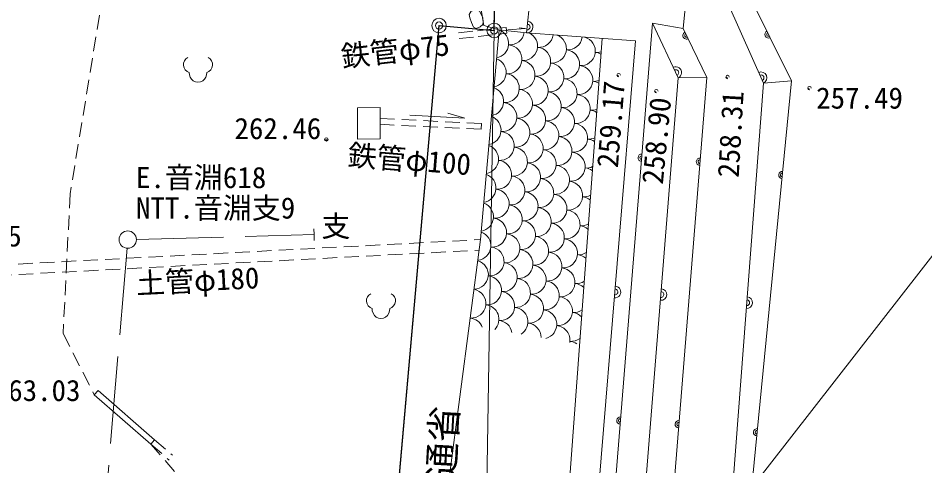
# Model space of a CAD drawing. Units: millimetres, scale not verified. Extents: x 4813 to 205063, y 5162 to 143662.
# Drawn here: x 139294 to 154932, y 94556 to 102274 of the extents above; entities that cross this region are included whole.
import ezdxf
from ezdxf.enums import TextEntityAlignment as Align

# ---------------------------------------------------------------- set-up
doc = ezdxf.new("R2010")
doc.units = ezdxf.units.MM
doc.header["$LTSCALE"] = 250
doc.header["$PDMODE"] = 32
doc.header["$PDSIZE"] = 125
doc.linetypes.add('DASHED', pattern=[7.5, 6, -1.5])
doc.linetypes.add('USER6', pattern=[1.5, 1, -0.5])
for name, color, linetype, lineweight in [('プロットマーク', 5, 'Continuous', 13), ('汎用Layer', 7, 'Continuous', 13), ('独標2', 7, 'Continuous', 13), ('現況2', 7, 'Continuous', 13), ('登記情報', 5, 'Continuous', 13), ('結線', 5, 'Continuous', 13)]:
    doc.layers.add(name, color=color, linetype=linetype, lineweight=lineweight)
doc.styles.add('ＭＳ ゴシック', font='')
doc.styles.get('ＭＳ ゴシック').set_extended_font_data('MS Gothic')

msp = doc.modelspace()

# ---------------------------------------------------------------- hatches: boundary and pattern name
at = {"layer": '独標2'}
for points in [[(149621.5, 101292, 0.41421), (149651.5, 101262, 0.41421)], [(151500.1, 101258.4, 0.41421), (151530.1, 101228.4, 0.41421)], [(152912, 101066.6, 0.41421), (152942, 101036.6, 0.41421)], [(150270.6, 101014.8, 0.41421), (150300.6, 100984.8, 0.41421)]]:
    msp.add_hatch(color=256, dxfattribs=at).paths.add_polyline_path(points)
h = msp.add_hatch(color=256, dxfattribs=at)
edge = h.paths.add_edge_path()
edge.add_ellipse((144610.4, 100183.3), major_axis=(29, -7.8), ratio=1, start_angle=-165, end_angle=15)

# ---------------------------------------------------------------- linework, layer by layer
at = {"layer": 'プロットマーク'}
for centre in [(146554.2, 102146.3), (147504.9, 102063.4)]:
    msp.add_circle(centre, 125, dxfattribs=at)
for p in [(146554.2, 102146.3), (147504.9, 102063.4)]:
    msp.add_point(p, dxfattribs=at)
at = {"layer": '汎用Layer', "color": 1, "lineweight": 25}
msp.add_lwpolyline([(143832.7, 47638.2), (143793.2, 49441.3), (143668.7, 55176.3), (142157.5, 55180), (142160.3, 56800.1), (143660.3, 56797.3), (143668.6, 62836.3), (144227.8, 70982.5), (144535.1, 75512.4), (144726.7, 78336.5), (145004.6, 82434.4), (145357.8, 87384.7), (145817.5, 93819.7), (146554.2, 102146.3), (147504.9, 102063.4), (147627.6, 109710.3)], dxfattribs=at)
at = {"layer": '独標2'}
for points in [[(149621.5, 101292, 0.41421), (149651.5, 101262, 0.41421)], [(151500.1, 101258.4, 0.41421), (151530.1, 101228.4, 0.41421)], [(152912, 101066.6, 0.41421), (152942, 101036.6, 0.41421)], [(150270.6, 101014.8, 0.41421), (150300.6, 100984.8, 0.41421)]]:
    msp.add_lwpolyline(points, format="xyb", close=True, dxfattribs=at)
for centre, start, end in [((149651.5, 101292), 0, 180), ((151530.1, 101258.4), 0, 180), ((150300.6, 101014.8), 0, 180), ((152942, 101066.6), 0, 180), ((144610.4, 100183.3), 360, 180), ((144610.4, 100183.3), 180, 360)]:
    msp.add_arc(centre, 30, start, end, dxfattribs=at)
at = {"layer": '現況2'}
for p, q in [((149092.2, 111664.6), (148062.4, 102023.8)), ((150943.9, 103864.6), (150764.7, 102095.9)), ((147232.3, 102718.3), (147325.4, 102149.1)), ((147589.5, 102073.1), (147325.4, 102149.1)), ((149515, 93279.6), (150236.3, 102188.4)), ((147589.5, 102073.1), (147271.4, 98456.3)), ((147589.5, 102073.1), (148062.4, 102023.8)), ((147711.5, 102113.8), (147722.8, 102014.4)), ((148062.4, 102023.8), (149944.3, 101881.6)), ((147304.1, 74019.9), (149365.1, 101924)), ((149944.3, 101881.6), (148308.6, 82055.1)), ((150679.5, 101245.3), (151170.6, 101252.3)), ((152148.1, 101154.4), (152633.1, 101190.9)), ((147284.5, 100457.6), (147279.5, 100357.7)), ((146736.3, 94390), (147271.4, 98456.3)), ((140607.3, 95781.8), (141581.9, 94931.9)), ((140673, 95857.2), (141647.6, 95007.3))]:
    msp.add_line(p, q, dxfattribs=at)
at = {"layer": '現況2', "linetype": 'USER6'}
for p, q in [((146888.2, 102020), (147214.7, 102057.2)), ((147214.7, 102057.2), (147711.5, 102113.8)), ((147226, 101957.8), (147722.8, 102014.4)), ((146899.5, 101920.7), (147226, 101957.8)), ((147284.5, 100457.6), (145537.6, 100543.9)), ((147279.5, 100357.7), (145538.2, 100443.8)), ((138921, 98015.6), (147271.4, 98456.3)), ((138930.5, 97835.8), (147247.5, 98274.8)), ((140607.3, 95781.8), (140673, 95857.2)), ((141581.9, 94931.9), (141647.6, 95007.3)), ((141581.9, 94931.9), (141899.6, 94654.8)), ((141647.6, 95007.3), (141955.1, 94739.1))]:
    msp.add_line(p, q, dxfattribs=at)
at = {"layer": '現況2', "linetype": 'DASHED'}
for p, q in [((141335, 98460.4), (144399, 98543.3)), ((144399, 98543.3), (144396.3, 98643.3)), ((144399, 98543.3), (144401.7, 98443.3)), ((141172.5, 98306.9), (140230.7, 87105.6))]:
    msp.add_line(p, q, dxfattribs=at)
at = {"layer": '現況2'}
for points in [[(151454.5, 92023.4), (152148.1, 101154.4), (150943.9, 103864.6), (151506.2, 103471.3), (152633.1, 101190.9), (151728.9, 91973.2), (150883.5, 82988.7)], [(150236.3, 102188.4), (150679.5, 101245.3), (149949, 92123.7)], [(150236.3, 102188.4), (150764.7, 102095.9), (151170.6, 101252.3), (150427.6, 92037.1)], [(147741.1, 102070.2), (148044.6, 102097.1), (147934.5, 102109.2)], [(146049.5, 100602.8), (146997.7, 100547.2), (146705, 100635)]]:
    msp.add_lwpolyline(points, dxfattribs=at)
at = {"layer": '現況2', "linetype": 'USER6'}
for points in [[(143874.6, 103818.3), (141748.4, 103779.1), (140818.8, 103063.4), (140192.3, 99248.3), (140070, 96836.5), (140607.3, 95781.8)], [(141581.9, 94931.9), (142476, 93904.1), (144029.3, 92288.2), (144308, 90517.1), (144283.1, 87968.6), (146535.1, 87772)]]:
    msp.add_lwpolyline(points, dxfattribs=at)
at = {"layer": '現況2'}
for points in [[(147251.3, 102397), (147193.8, 102415.9), (147106.6, 102392.9), (147075.2, 102338), (147081.8, 102280.2), (147111.5, 102197.7), (147145.8, 102116.4), (147195.2, 102094.8), (147262.2, 102126.4), (147310.7, 102165.6), (147316.7, 102210.6), (147310.1, 102278.7), (147283.7, 102333.4)], [(145539.8, 100191.3), (145536.5, 100731.1), (145144.5, 100728.7), (145147.8, 100188.9)]]:
    msp.add_lwpolyline(points, close=True, dxfattribs=at)
msp.add_circle((141185.1, 98456.4), 150, dxfattribs=at)
for centre, radius, start, end in [((148073, 102123.2), 100, 263.90306, 83.90306), ((148073, 102123.2), 50, 263.90306, 83.90306), ((147504.5, 101836.6), 250, 279.79333, 70.15562), ((147775.4, 102063.8), 250, 264.97447, 351.76086), ((148002.5, 101792.8), 250, 264.97447, 65.59358), ((148273.5, 102020), 250, 264.97447, 352.80083), ((148500.6, 101749), 250, 264.97447, 69.77654), ((150822.8, 101975.2), 63.2, 115.69331, 295.69447), ((150822.8, 101975.2), 31.6, 115.6946, 295.69318), ((152235.9, 101994.7), 63.2, 116.29735, 296.29735), ((152235.9, 101994.7), 31.6, 116.29735, 296.29735), ((147731.6, 101565.7), 250, 264.9746, 84.97434), ((148771.6, 101976.2), 250, 264.97447, 354.08946), ((148998.7, 101705.2), 250, 264.97447, 75.51516), ((148229.7, 101521.9), 250, 264.9746, 84.97434), ((148727.8, 101478.1), 250, 264.97407, 84.97487), ((149269.6, 101932.4), 250, 264.97447, 288.31266), ((149225.8, 101434.3), 250, 61.4925, 84.97447), ((142282.5, 101471.2), 137.1, 116.40406, 254.79462), ((142510.6, 101471.2), 137.1, 285.20538, 63.59594), ((147460.7, 101338.5), 250, 279.79333, 70.15562), ((147958.7, 101294.7), 250, 264.97447, 84.97447), ((148456.8, 101250.9), 250, 264.97447, 84.97447), ((142396.5, 101320.2), 151.2, 172.84733, 7.15267), ((148954.9, 101207.1), 250, 264.97447, 84.97447), ((150637, 101335.8), 100, 295.17104, 115.17104), ((150637, 101335.8), 50, 295.17104, 115.17104), ((152107.5, 101245.8), 100, 293.95557, 113.95557), ((147687.8, 101067.6), 250, 264.97405, 84.97489), ((148185.9, 101023.8), 250, 264.97447, 84.97447), ((148684, 100980), 250, 264.9746, 84.97434), ((149225.8, 101434.3), 250, 264.97447, 290.05937), ((149182, 100936.2), 250, 59.72141, 84.97447), ((152107.5, 101245.8), 50, 293.95557, 113.95557), ((147416.9, 100840.5), 250, 279.79333, 70.15562), ((147914.9, 100796.7), 250, 264.97447, 84.97447), ((148413, 100752.9), 250, 264.97447, 84.97447), ((148911.1, 100709.1), 250, 264.97447, 84.97447), ((147644, 100569.5), 250, 264.97447, 84.97447), ((148142.1, 100525.7), 250, 264.97405, 84.97489), ((148640.2, 100481.9), 250, 264.9746, 84.97434), ((147373.1, 100342.4), 250, 279.79333, 70.15562), ((149182, 100936.2), 250, 264.97447, 291.83045), ((149138.2, 100438.1), 250, 57.92314, 84.97447), ((147871.1, 100298.6), 250, 264.97447, 84.97447), ((148369.2, 100254.8), 250, 264.97447, 84.97447), ((148867.3, 100211), 250, 264.97447, 84.97447), ((147600.2, 100071.5), 250, 264.9746, 84.97434), ((148098.3, 100027.7), 250, 264.9746, 84.97434), ((148596.4, 99983.9), 250, 264.97407, 84.97487), ((149138.2, 100438.1), 250, 264.97447, 293.62873), ((149094.4, 99940.1), 250, 56.09452, 84.97447), ((147329.3, 99844.3), 250, 279.79333, 70.15562), ((147827.3, 99800.5), 250, 264.97447, 84.97447), ((148325.4, 99756.7), 250, 264.97447, 84.97447), ((148823.5, 99712.9), 250, 264.97447, 84.97447), ((150048.5, 99868.4), 63.2, 85.37061, 265.37061), ((147556.4, 99573.4), 250, 264.97447, 84.97447), ((148054.5, 99529.6), 250, 264.97447, 84.97447), ((150048.5, 99868.4), 31.6, 85.36944, 265.37179), ((151053.4, 99799), 63.2, 85.3909, 265.39015), ((151053.4, 99799), 31.6, 85.39052, 265.39052), ((148552.6, 99485.8), 250, 264.9746, 84.97434), ((149094.4, 99940.1), 250, 264.97447, 295.45735), ((149050.6, 99442), 250, 54.232, 84.97447), ((152474.1, 99570.3), 63.2, 84.39777, 264.39777), ((147285.5, 99346.2), 250, 279.79333, 70.15562), ((147783.5, 99302.4), 250, 264.97447, 84.97447), ((148281.6, 99258.6), 250, 264.97447, 84.97447), ((148779.7, 99214.8), 250, 264.97447, 84.97447), ((152474.1, 99570.3), 31.6, 84.39659, 264.39896), ((147512.6, 99075.3), 250, 264.9746, 84.97434), ((148010.7, 99031.5), 250, 264.97405, 84.97489), ((148508.8, 98987.7), 250, 264.97405, 84.97489), ((149050.6, 99442), 250, 264.97447, 297.31987), ((149006.8, 98943.9), 250, 52.33153, 84.97447), ((147241.7, 98848.2), 250, 279.79333, 70.15562), ((147739.7, 98804.4), 250, 264.97447, 84.97447), ((148237.8, 98760.6), 250, 264.97447, 84.97447), ((148735.9, 98716.8), 250, 264.97447, 84.97447), ((147468.8, 98577.2), 250, 264.97405, 84.97489), ((147966.9, 98533.4), 250, 264.97466, 84.97429), ((148465, 98489.6), 250, 264.97447, 84.97447), ((149006.8, 98943.9), 250, 264.97447, 299.22034), ((148963, 98445.8), 250, 50.38846, 84.97447), ((147197.9, 98350.1), 250, 276.16391, 70.15562), ((147695.9, 98306.3), 250, 264.97447, 84.97447), ((148194, 98262.5), 250, 264.97447, 84.97447), ((148692.1, 98218.7), 250, 264.97447, 84.97447), ((147425, 98079.1), 250, 264.97447, 84.97447), ((147923.1, 98035.3), 250, 264.97405, 84.97489), ((148421.2, 97991.5), 250, 264.9746, 84.97434), ((148963, 98445.8), 250, 264.97447, 301.16341), ((147154.1, 97852), 250, 271.12735, 73.88002), ((147652.1, 97808.2), 250, 264.97447, 84.97447), ((148919.2, 97947.7), 250, 48.39739, 84.97447), ((148150.2, 97764.4), 250, 264.97447, 84.97447), ((148648.3, 97720.6), 250, 264.97447, 84.97447), ((147381.2, 97581.1), 250, 264.9746, 84.97434), ((147879.3, 97537.3), 250, 264.9746, 84.97434), ((148377.4, 97493.5), 250, 264.97447, 84.97447), ((148919.2, 97947.7), 250, 264.97447, 303.15448), ((147110.3, 97353.9), 250, 266.15726, 78.85011), ((148875.4, 97449.7), 250, 46.35197, 84.97447), ((149587.2, 97553.5), 100, 265.28293, 85.28432), ((149587.2, 97553.5), 50, 265.28269, 85.28456), ((150380.4, 97510.1), 100, 265.42124, 85.42082), ((145438, 97400.9), 137.1, 116.40406, 254.79462), ((145666.2, 97400.9), 137.1, 285.20538, 63.59594), ((147608.3, 97310.1), 250, 264.97447, 84.97447), ((148106.4, 97266.3), 250, 264.97447, 84.97447), ((148604.5, 97222.5), 250, 264.97447, 84.97447), ((150380.4, 97510.1), 50, 265.42103, 85.42103), ((151860.6, 97370.1), 100, 265.65672, 85.65629), ((145552.1, 97249.8), 151.2, 172.84733, 7.15267), ((147337.4, 97083), 250, 315.55831, 84.97447), ((147835.5, 97039.2), 250, 302.34724, 84.97447), ((151860.6, 97370.1), 50, 265.65681, 85.65621), ((148333.6, 96995.4), 250, 284.13572, 84.97447), ((148875.4, 97449.7), 250, 264.97447, 305.1999), ((148831.6, 96951.6), 250, 44.24464, 84.97447), ((147066.5, 96855.8), 250, 21.15925, 83.79274), ((147564.5, 96812), 250, 10.1146, 84.97447), ((148062.6, 96768.2), 250, 359.80999, 84.97447), ((148560.7, 96724.4), 250, 349.82037, 84.97447), ((148831.6, 96951.6), 250, 264.97447, 307.30723), ((148787.8, 96453.5), 250, 55.00751, 84.97447), ((149681.5, 95335.9), 63.2, 85.37061, 265.37061), ((149681.5, 95335.9), 31.6, 85.36944, 265.37179), ((150688.5, 95272.2), 63.2, 85.39052, 265.39052), ((150688.5, 95272.2), 31.6, 85.38941, 265.39164), ((152039, 95134.6), 63.2, 84.39777, 264.39777), ((152039, 95134.6), 31.6, 84.39659, 264.39896)]:
    msp.add_arc(centre, radius, start, end, dxfattribs=at)
at = {"layer": '結線'}
for p, q in [((147504.9, 102063.4), (147627.6, 109710.3)), ((145817.5, 93819.7), (146554.2, 102146.3)), ((146554.2, 102146.3), (147504.9, 102063.4)), ((147283.3, 88200.8), (147504.9, 102063.4))]:
    msp.add_line(p, q, dxfattribs=at)
msp.add_lwpolyline([(169885.2, 115423.3), (166821.3, 112762), (165574.1, 111667.3), (147283.3, 88200.8)], dxfattribs=at)

# ---------------------------------------------------------------- texts
at = {"layer": '独標2', "style": 'ＭＳ ゴシック'}
for s, rotation, p in [('259.17', 85.382, (149515.2, 100443.1)), ('258.90', 84.415, (150303.1, 100161.1)), ('258.31', 86.675, (151581.6, 100273.1))]:
    msp.add_text(s, height=366.6, rotation=rotation, dxfattribs=at).set_placement(p, align=Align.MIDDLE_CENTER)
for s, p in [('257.49', (153806, 100897.5)), ('262.46', (143773.5, 100372.1)), ('262.45', (138609.2, 98520.8)), ('263.03', (139621.6, 95856.4))]:
    msp.add_text(s, height=366.6, dxfattribs=at).set_placement(p, align=Align.MIDDLE_CENTER)
at = {"layer": '現況2', "style": 'ＭＳ ゴシック'}
for s, rotation, p in [('鉄管φ75', 6.494, (144897.7, 101317.9)), ('鉄管φ100', 355.38, (144958.6, 99627.3)), ('土管φ180', 2.789, (141342.2, 97405.6))]:
    msp.add_text(s, height=366.6, rotation=rotation, dxfattribs=at).set_placement(p, align=Align.BOTTOM_LEFT)
for s, p in [('E.音淵618', (141326.8, 99234)), ('NTT.音淵支9', (141326.8, 98709)), ('支', (144525.5, 98395.3))]:
    msp.add_text(s, height=366.6, dxfattribs=at).set_placement(p, align=Align.BOTTOM_LEFT)
at = {"layer": '登記情報', "style": 'ＭＳ ゴシック'}
msp.add_text('国土交通省', height=458.2, rotation=86.82, dxfattribs=at).set_placement((146848, 92448.3), align=Align.BOTTOM_LEFT)

doc.saveas('drawing.dxf')
